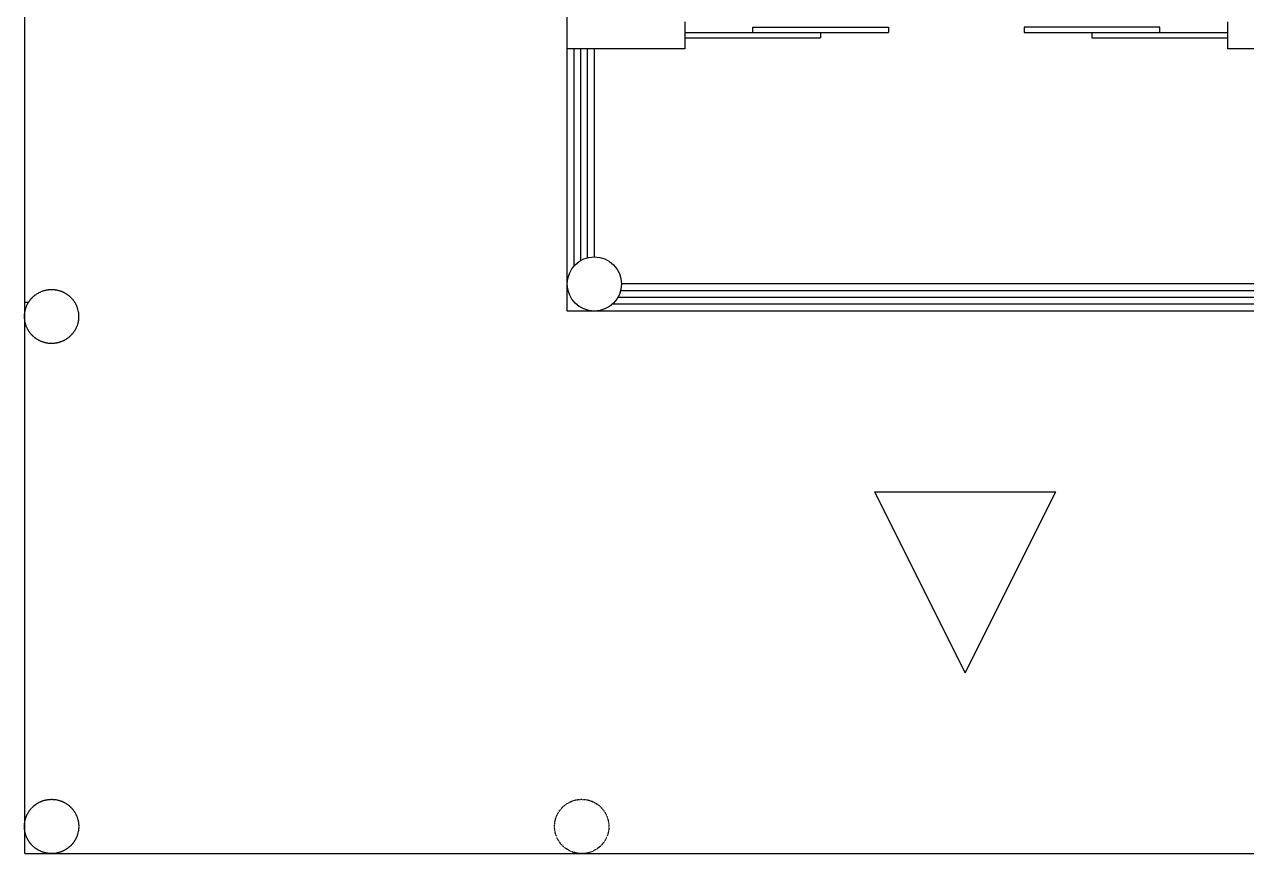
# Model space of a CAD drawing. Header units: millimetres. Extents: x -30673 to 129244, y -37020 to 10380.
# Drawn here: x -8645 to -1891, y -33470 to -28885 of the extents above; entities that cross this region are included whole.
import ezdxf

# ---------------------------------------------------------------- set-up
doc = ezdxf.new("R2010")
doc.units = ezdxf.units.MM
doc.header["$LTSCALE"] = 0.1
doc.linetypes.add('ACAD_ISO02W100', pattern=[15, 12, -3])
for name, color, linetype in [('detalhes', 1, 'Continuous'), ('elementos cortados', 6, 'Continuous'), ('grade', 8, 'Continuous'), ('porta e janela cortada', 106, 'Continuous'), ('projeção', 7, 'ACAD_ISO02W100')]:
    doc.layers.add(name, color=color, linetype=linetype)

msp = doc.modelspace()

# ---------------------------------------------------------------- linework, layer by layer
at = {"layer": 'detalhes', "ltscale": 0.1}
for p, q in [((-3445.499, -32470.473), (-3945.499, -31470.473)), ((-3945.499, -31470.473), (-2945.499, -31470.473)), ((-3445.499, -32470.473), (-2945.499, -31470.473))]:
    msp.add_line(p, q, dxfattribs=at)
at = {"layer": 'elementos cortados', "ltscale": 0.1}
for p, q in [((-5645.107, -29020.473), (-5645.107, -27870.473)), ((-4995.107, -28870.473), (-4995.107, -29020.473)), ((-1995.107, -28870.473), (-1995.107, -29020.473)), ((-4995.107, -29020.473), (-5645.107, -29020.473)), ((-1495.107, -29020.473), (-1995.107, -29020.473))]:
    msp.add_line(p, q, dxfattribs=at)
msp.add_circle((-5495.107, -30320.473), 150, dxfattribs=at)
at = {"layer": 'grade', "ltscale": 0.1}
for p, q in [((-5645.107, -30470.473), (-5645.107, -29020.473)), ((-5607.607, -30221.257), (-5607.607, -29020.473)), ((-5570.107, -30190.569), (-5570.107, -29020.473)), ((-5532.607, -30175.236), (-5532.607, -29020.473)), ((-5495.107, -30170.473), (-5495.107, -29020.473)), ((-1495.107, -30320.173), (-5345.107, -30320.173)), ((-1495.107, -30357.973), (-5349.87, -30357.973)), ((-1495.107, -30432.973), (-5395.891, -30432.973)), ((-1495.107, -30395.473), (-5365.203, -30395.473)), ((-1495.107, -30470.473), (-5645.107, -30470.473))]:
    msp.add_line(p, q, dxfattribs=at)
at = {"layer": 'porta e janela cortada', "ltscale": 0.1}
for p, q in [((-4620.107, -28930.473), (-4620.107, -28900.473)), ((-4620.107, -28900.473), (-3870.107, -28900.473)), ((-3870.107, -28900.473), (-3870.107, -28930.473)), ((-2370.107, -28900.473), (-3120.107, -28900.473)), ((-3120.107, -28900.473), (-3120.107, -28930.473)), ((-2370.107, -28930.473), (-2370.107, -28900.473)), ((-4995.107, -28930.473), (-3870.107, -28930.473)), ((-4995.107, -28960.473), (-4245.107, -28960.473)), ((-4245.107, -28930.473), (-4245.107, -28960.473)), ((-3120.107, -28930.473), (-2745.107, -28930.473)), ((-2745.107, -28930.473), (-2745.107, -28960.473)), ((-2745.107, -28930.473), (-1995.107, -28930.473)), ((-2745.107, -28960.473), (-1995.107, -28960.473))]:
    msp.add_line(p, q, dxfattribs=at)
at = {"layer": 'projeção'}
for p, q in [((-8645.107, -24720.473), (-8645.107, -33470.473)), ((-8645.107, -30420.473), (-8621.385, -30420.473)), ((-8645.107, -30420.473), (-8621.385, -30420.473)), ((-8645.107, -30420.473), (-8621.385, -30420.473)), ((-8645.107, -33470.473), (-1495.107, -33470.473))]:
    msp.add_line(p, q, dxfattribs=at)
for centre, radius in [((-8495.107, -30500.473), 149.487), ((-8495.107, -33320.473), 150)]:
    msp.add_circle(centre, radius, dxfattribs=at)
at = {"layer": 'projeção', "ltscale": 0.01}
msp.add_circle((-5565.107, -33320.473), 150, dxfattribs=at)

doc.saveas('drawing.dxf')
